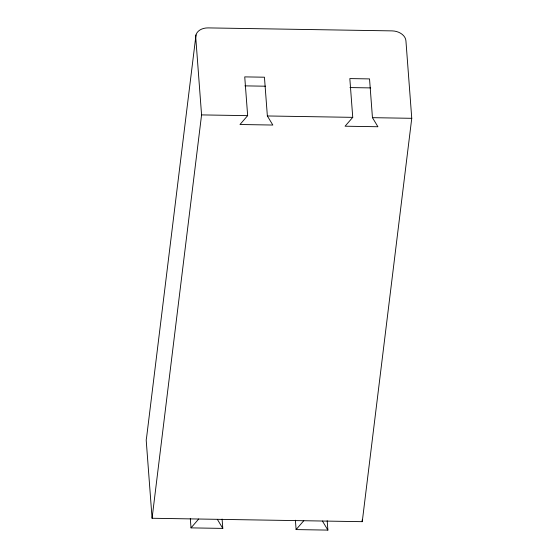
<?xml version="1.0" encoding="UTF-8"?>
<svg xmlns="http://www.w3.org/2000/svg" width="558" height="558" viewBox="0 0 558 558"><rect width="100%" height="100%" fill="white"/><g stroke="black" fill="none" stroke-linecap="round" stroke-linejoin="round"><path stroke-width="0.84" d="M196.004 34.875L146.503 438.232A13.204 9.632 7 0 0 146.245 440.736L152.076 518.263L362.254 521.674L411.755 118.31L405.924 40.783A13.204 9.632 7 0 0 392.058 30.885L208.155 27.9A13.204 9.632 7 0 0 195.746 37.379L201.571 114.906L152.076 518.263M247.654 115.646L239.989 124.504L272.827 125.041L267.359 115.966L264.443 77.206L244.739 76.885L247.654 115.646L201.571 114.906M352.747 117.354L345.074 126.206L377.919 126.743L372.451 117.668L369.535 78.908L349.831 78.587L352.747 117.354L267.359 115.966M222.091 519.038L222.795 528.398L191.017 527.882L198.69 519.024M327.183 520.74L327.888 530.1L296.11 529.584L303.775 520.726M244.85 85.869L265.594 86.204M349.943 87.571L370.679 87.906M372.451 117.668L411.755 118.31M322.419 521.026L327.888 530.1M217.327 519.324L222.795 528.398M362.128 519.979L362.254 521.674M295.405 520.23L296.11 529.584M190.313 518.521L191.017 527.882"/></g></svg>
